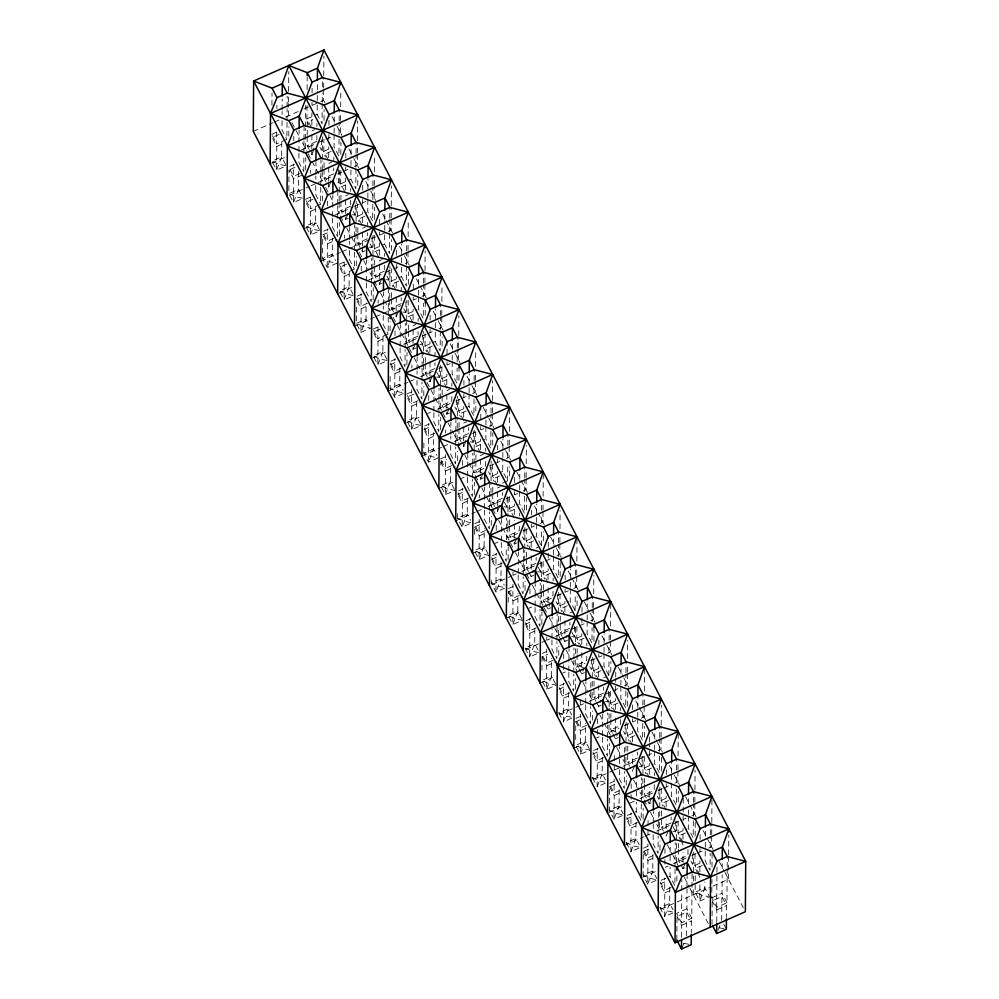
<?xml version="1.0" encoding="UTF-8"?>
<svg xmlns="http://www.w3.org/2000/svg" width="999" height="999" viewBox="0 0 999 999"><rect width="100%" height="100%" fill="white"/><g stroke="black" fill="none" stroke-linecap="round" stroke-linejoin="round"><path stroke-width="0.75" stroke-dasharray="5 3.75" d="M271.94 105.132L272.028 92.807M279.058 134.44L272.128 137.5L276.785 146.441L276.611 170.105L286.301 165.822L279.133 164.385L271.965 161.164L281.656 156.88L281.78 139.136M287.025 122.39L286.9 139.336L276.661 143.856L276.748 129.995M276.898 108.429L276.923 105.345M282.055 120.642L281.98 129.882L286.9 139.336M282.093 114.473L282.118 111.389M282.13 109.853L282.205 99.063M287.025 120.854L287.113 108.529M287.125 106.98L287.2 96.204M288.449 115.847L288.536 103.634M288.536 102.11L288.611 92.944M288.611 91.421L288.761 71.578M288.823 136.051L288.886 126.811M293.656 178.896L293.481 202.56L303.172 198.277L296.004 196.84L288.836 193.619L288.998 169.955L293.656 178.896L303.346 174.625M299.925 173.489L293.531 176.311L293.619 163.986M293.768 140.884L293.806 136.264M298.651 171.591L298.526 189.335L293.481 202.56L288.836 193.619L298.526 189.335L302.51 197.003M298.926 153.097L298.851 162.338L303.072 170.442M298.926 151.548L298.988 143.844M299.001 142.308L299.076 129.982M303.771 171.791L303.883 154.845M303.896 153.309L303.983 140.984M303.996 139.435L304.083 127.11M305.319 148.302L305.369 140.672M305.382 139.136L305.457 128.459M305.469 126.935L305.619 105.569M305.682 170.042L305.769 157.717M311.114 126.985L306.905 118.881L307.005 105.007M307.105 89.61L307.192 77.285M307.192 136.763L307.13 145.629L309.116 149.463M307.205 135.277L307.292 121.978L312.824 119.53M312.787 199.35L305.869 202.41L310.527 211.351L310.352 235.015L320.042 230.732L312.874 229.295L305.706 226.074L315.397 221.79L315.522 204.046M320.754 187.3L320.642 204.246L310.402 208.766L310.489 194.905M310.639 173.339L310.664 170.255M311.838 125.25L311.925 112.924M311.975 105.22L312 102.148M312.063 92.895L312.1 88.274M311.813 150.137L311.775 154.57L314.548 153.359M311.813 148.664L311.925 133.878M315.796 185.552L315.721 194.793L320.642 204.246M315.834 179.383L315.859 176.311M315.871 174.763L315.946 162.437M316.833 139.872L316.858 135.439M316.92 126.561L316.945 123.614M322.202 103.784L322.065 123.814L317.145 114.348L317.232 102.023M317.245 100.487L317.307 91.246M317.32 89.71L317.37 82.005M320.766 185.764L320.854 173.439M320.866 171.903L320.954 159.578M321.541 139.947L321.466 150.3L319.48 146.466M322.215 102.235L322.277 92.994M322.315 86.838L322.39 77.597M322.252 171.591L322.19 180.757L319.38 175.349M322.265 170.067L322.327 160.914M322.34 159.39L322.49 136.488M322.565 200.961L322.627 191.721M322.714 239.298L322.577 258.529L327.222 267.47L336.913 263.187L329.745 261.75L322.577 258.529L332.267 254.245L332.38 237.987M325.012 103.022L323.614 100.312L323.688 89.635M323.688 88.099L323.763 77.422M323.776 75.899L323.913 56.056M327.984 159.44L323.776 151.336L323.863 139.011M323.988 120.517L324.063 109.74M324.063 169.218L324.001 178.084L325.986 181.918M324.076 167.732L324.113 161.826M333.666 238.399L327.272 241.234L327.347 228.908M327.51 205.794L327.547 201.174M323.401 236.151L327.385 243.818L327.222 267.47L332.267 254.245L335.589 260.639M328.708 157.705L328.783 146.928M328.833 139.223L328.871 134.603M328.933 125.362L328.996 116.109M328.683 182.592L328.646 187.038L331.418 185.814M328.683 181.119L328.796 166.333M332.667 218.007L332.592 227.248L336.813 235.352M332.667 216.471L332.729 208.766M332.742 207.218L332.817 194.892M333.703 170.854L333.728 167.894M333.778 160.502L333.803 157.542M334.103 134.49L334.016 146.803L338.936 156.269L339.073 136.239M334.116 132.942L334.178 123.701M334.19 122.165L334.24 114.46M337.512 236.701L337.625 219.755M337.637 218.219L337.724 205.894M337.737 204.358L337.824 192.033M338.436 169.443L338.336 182.755L336.351 178.921M339.086 134.703L339.173 122.377M339.185 120.829L339.26 110.052M339.136 202.522L339.061 213.212L336.251 207.804M339.148 200.999L339.36 170.479M339.423 234.952L339.51 222.64M340.484 132.767L340.559 122.09M340.559 120.554L340.622 112.924M340.659 106.831L340.771 91.558M344.855 191.895L340.647 183.791L340.746 169.93M340.846 154.52L340.934 142.195M340.934 201.673L340.871 210.539L342.195 213.099M340.946 200.187L340.984 194.281M354.495 252.21L354.383 269.156L344.143 273.689L344.23 259.815M344.38 238.249L344.405 235.165M346.528 264.273L339.61 267.32L344.255 276.273L344.093 299.925L353.783 295.654L346.616 294.205L339.448 290.984L349.138 286.701L349.263 268.956M345.579 190.16L345.666 177.834M345.716 170.142L345.741 167.058M345.804 157.817L345.841 153.197M348.289 218.269L345.517 219.493L345.554 215.047M345.554 213.574L345.666 198.789M349.525 250.462L349.463 259.703L354.383 269.156M349.575 244.293L349.6 241.221M349.613 239.673L349.687 227.347M350.574 204.783L350.599 200.349M350.661 191.483L350.686 188.524M355.944 168.694L355.806 188.724L350.886 179.271L350.974 166.945M350.986 165.397L351.049 156.156M351.061 154.62L351.111 146.915M354.508 250.674L354.595 238.349M354.608 236.813L354.695 224.488M352.335 214.635L355.207 215.21L355.282 204.857M355.956 167.158L356.044 154.833M356.056 153.284L356.131 142.507M356.019 233.454L355.931 245.667L351.71 237.55M356.019 231.93L356.081 222.777M356.094 221.241L356.231 201.411M356.306 265.871L356.368 256.631M356.431 307.168L356.318 323.439L360.964 332.38L370.654 328.109L363.486 326.661L356.318 323.439L366.009 319.156L366.121 302.897M357.43 154.545L357.355 165.222L351.723 167.707M357.43 153.022L357.505 142.333M357.517 140.809L357.654 120.966M361.725 224.35L357.517 216.246L357.605 203.921M357.729 185.439L357.804 174.65M357.804 234.128L357.742 242.994L362.387 251.948L365.159 250.724M357.804 232.655L357.854 226.736M367.407 303.309L361.014 306.144L361.089 293.818M361.251 270.704L361.288 266.084M357.142 301.061L361.126 308.728L360.964 332.38L366.009 319.156L369.33 325.549M362.45 222.615L362.525 211.838M362.575 204.133L362.612 199.513M362.674 190.272L362.737 181.031M362.425 247.515L362.387 251.948L364.398 247.365M362.425 246.029L362.537 231.244M366.396 282.917L366.333 292.158L371.253 301.611L371.366 284.665M366.408 281.381L366.471 273.676M366.471 272.128L366.558 259.815M367.445 235.764L367.47 232.804M367.52 225.412L367.545 222.452M367.844 199.4L367.757 211.726L372.677 221.179L372.814 201.149M367.857 197.852L367.982 179.37M371.378 283.129L371.466 270.804M371.478 269.268L371.553 258.479M369.205 247.09L372.078 247.665L372.165 235.839M372.827 199.613L372.914 187.288M372.927 185.739L373.002 174.962M372.852 270.492L372.802 278.122L369.28 271.366M372.864 268.968L372.952 256.755M372.952 255.232L373.102 235.389M373.164 299.875L373.251 287.55M374.225 197.677L374.288 187M374.3 185.477L374.363 177.847M374.4 171.741L374.513 156.481M378.596 256.805L374.388 248.701L374.488 234.84M374.588 219.43L374.675 207.105M374.675 266.583L374.613 275.462L375.936 278.009M374.675 265.11L374.725 259.191M388.236 317.133L388.124 334.078L377.872 338.599L377.972 324.737M378.122 303.159L378.146 300.087M380.269 329.183L373.351 332.242L377.997 341.183L377.834 364.835L387.525 360.564L380.344 359.116L373.189 355.894L382.879 351.611L383.004 333.866M382.03 283.179L379.258 284.403L379.283 279.97M379.295 278.484L379.42 260.739L382.192 259.515M379.32 255.07L379.408 242.757M379.458 235.052L379.483 231.968M379.533 224.263L379.583 218.107M383.266 315.372L383.204 324.613L388.124 334.078M383.316 309.215L383.341 306.131M383.341 304.595L383.429 292.27M384.315 269.693L384.34 265.259M384.403 256.393L384.428 253.434M389.685 233.604L389.548 253.634L384.627 244.181L384.715 231.855M384.727 230.307L384.79 221.066M384.802 219.53L384.852 211.825M388.249 315.584L388.336 303.259M388.349 301.723L388.436 289.398M386.076 279.545L388.948 280.12L389.023 269.767M389.697 232.068L389.785 219.743M389.785 218.207L389.872 207.417M389.747 299.9L389.672 310.577L385.452 302.46M389.747 298.364L389.822 287.687M389.835 286.164L389.972 266.321M390.047 330.781L390.109 321.541M391.158 219.455L391.084 230.132L388.274 231.381M391.171 217.932L391.246 207.243M391.258 205.719L391.396 185.876M390.134 376.523L390.06 388.349L394.705 397.302L404.395 393.019L397.215 391.571L390.06 388.349L399.75 384.078L399.862 367.807M395.467 289.26L391.258 281.156L391.346 268.831M391.471 250.349L391.546 239.56M391.546 299.038L391.483 307.917L393.469 311.75M391.546 297.565L391.596 291.646M390.884 365.971L394.867 373.638L394.705 397.302L399.75 384.078L403.072 390.459M401.148 368.219L394.742 371.054L394.83 358.728M394.992 335.614L395.03 330.994M396.153 312.425L396.128 316.858L398.901 315.634M396.166 310.939L396.278 296.154M396.191 287.537L396.266 276.748M396.316 269.043L396.353 264.423M396.416 255.182L396.478 245.941M400.137 347.827L400.075 357.068L404.995 366.533L405.107 349.588M400.149 346.291L400.212 338.586M400.212 337.05L400.299 324.725M401.186 300.674L401.211 297.714M401.261 290.322L401.286 287.362M406.556 266.059L406.418 286.089L401.498 276.636L401.586 264.31M401.598 262.774L401.723 244.28M405.119 348.039L405.207 335.714M405.219 334.178L405.294 323.389M402.947 312L405.819 312.575L405.906 300.749M406.568 264.523L406.655 252.198M406.655 250.662L406.73 239.872M406.543 343.032L406.593 335.402M406.605 333.878L406.693 321.666M406.693 320.142L406.83 300.299M406.905 364.785L406.993 352.46M408.029 251.91L407.954 262.6L405.144 263.836M408.042 250.387L408.104 242.757M408.141 236.651L408.254 219.867M412.337 321.715L408.129 313.611L408.216 299.75M408.329 284.34L408.416 272.015M408.416 331.493L408.354 340.372L409.677 342.919M408.416 330.02L408.466 324.101M414.011 394.093L407.093 397.152L411.738 406.094L411.576 429.757L421.266 425.474L414.086 424.026L406.93 420.804L416.62 416.533L416.745 398.788M418.019 400.686L411.613 403.509L411.713 389.647M411.863 368.082L411.888 364.997M415.771 348.089L412.999 349.313L413.024 344.88M413.037 343.394L413.161 325.649L415.934 324.425M413.062 319.992L413.136 309.203M413.199 299.962L413.224 296.878M413.274 289.173L413.324 283.017M417.008 380.282L416.945 389.535L421.865 398.988L421.978 382.043M417.058 374.126L417.082 371.041M417.082 369.505L417.17 357.18M418.044 334.615L418.069 331.656M418.144 321.303L418.169 318.344M418.456 296.765L418.369 309.091L423.289 318.544L423.389 303.134M418.469 295.229L418.531 285.976M418.544 284.44L418.593 276.735M421.99 380.494L422.077 368.169M422.09 366.633L422.177 354.308M419.817 344.455L422.689 345.03L422.764 334.677M423.439 296.978L423.526 284.653M423.526 283.117L423.601 272.327M423.489 364.81L423.414 375.487L420.591 370.08M423.489 363.286L423.564 352.597M423.576 351.074L423.713 331.231M423.788 395.704L423.851 386.451M423.876 442.907L423.801 453.259L428.446 462.212L438.136 457.929L430.956 456.481L423.801 453.259L433.491 448.988L433.603 432.717M424.9 284.365L424.825 295.055L422.015 296.291M424.912 282.842L424.987 272.153M425 270.629L425.137 250.786M429.208 354.17L425 346.066L425.087 333.741M425.212 315.259L425.299 302.934M425.287 363.948L425.224 372.827L427.21 376.66M425.287 362.475L425.337 356.556M424.625 430.881L428.608 438.549L428.446 462.212L433.491 448.988L436.813 455.369M434.89 433.141L428.484 435.964L428.571 423.638M428.733 400.537L428.783 394.368M429.932 352.447L430.007 341.658M430.07 332.417L430.094 329.333M430.157 320.092L430.219 310.851M429.895 377.335L429.87 381.768L432.642 380.544M429.907 375.849L430.007 361.064M433.878 412.737L433.816 421.99L438.736 431.443L438.848 414.498M433.891 411.201L433.941 403.496M433.953 401.96L434.041 389.635M434.927 365.584L434.952 362.625M435.002 355.232L435.027 352.285M440.297 330.969L440.159 350.999L435.239 341.546L435.327 329.22M435.339 327.684L435.464 309.19M438.861 412.949L438.948 400.624M438.961 399.088L439.036 388.311M436.688 376.91L439.56 377.485L439.647 365.659M440.309 329.433L440.397 317.108M440.397 315.572L440.472 304.782M440.284 407.942L440.334 400.312M440.347 398.788L440.422 386.576M440.434 385.052L440.571 365.209M440.646 429.695L440.734 417.37M440.809 465.022L440.834 462.062L446.366 459.615M441.77 316.82L441.695 327.51L438.886 328.746M441.783 315.297L441.833 307.667M441.883 301.561L441.995 284.777M446.778 387.987L441.87 378.521L441.958 364.66M442.095 346.178L442.157 336.925M442.157 396.403L442.095 405.282L443.419 407.842M442.157 394.93L442.207 389.011M451.76 465.596L445.354 468.419L445.454 454.557M445.604 432.992L445.629 429.907M440.834 462.062L445.479 471.004L445.317 494.667L455.007 490.384L447.827 488.936L440.671 485.714L450.362 481.443L450.487 463.698M446.803 384.902L446.878 374.113M446.94 364.872L446.965 361.788M447.015 354.096L447.09 343.306M449.513 412.999L446.74 414.223L446.765 409.79M446.778 408.316L446.903 390.572L449.675 389.348M450.749 445.192L450.686 454.445L455.606 463.898L455.719 446.953M450.799 439.036L450.811 435.951M450.824 434.415L450.911 422.09M451.81 396.566L451.785 400.999L442.095 405.282L449.25 408.504M451.885 386.213L451.898 383.254M452.197 361.675L452.11 374.001L457.03 383.454L457.13 368.057M452.21 360.139L452.272 350.899M452.285 349.35L452.335 341.646M455.731 445.417L455.819 433.091M455.831 431.543L455.919 419.218M456.506 399.6L456.431 409.952L454.433 406.118M457.18 361.888L457.267 349.563M457.267 348.027L457.342 337.237M457.155 440.397L457.217 429.72M457.23 428.196L457.305 417.507M457.317 415.984L457.455 396.141M457.53 460.614L457.592 451.361M457.567 513.736L457.542 518.181L462.187 527.122L471.878 522.839L464.697 521.403L457.542 518.181L467.232 513.898L467.345 497.627M458.566 359.965L458.641 349.275M458.653 347.752L458.728 337.075M458.741 335.539L458.878 315.709M463.648 420.442L458.741 410.976L458.816 398.663M458.953 380.169L459.041 367.844M459.016 428.871L458.966 437.737L460.951 441.57M459.028 427.385L459.078 421.466M468.631 498.051L462.225 500.874L462.312 488.548M462.475 465.447L462.525 459.278M458.366 495.791L462.35 503.459L462.187 527.122L467.232 513.898L470.554 520.292M463.673 417.357L463.748 406.568M463.811 397.327L463.836 394.243M463.898 385.002L463.936 380.382M463.636 442.245L463.611 446.678L466.383 445.454M463.648 440.771L463.748 425.974M467.619 477.659L467.557 486.9L472.477 496.353L472.589 479.408M467.632 476.111L467.682 468.406M467.694 466.87L467.782 454.545M468.668 430.494L468.693 427.547M474.013 398.963L473.901 415.909L468.981 406.456L469.068 394.13M469.08 392.595L469.205 374.113M472.602 477.872L472.689 465.546M472.702 463.998L472.777 453.221M470.429 441.82L473.301 442.407L473.376 430.569M474.05 392.807L474.125 382.018M474.138 380.482L474.213 369.692M483.866 468.506L474.013 472.864L474.075 465.222M474.088 463.698L474.163 451.486M474.175 449.962L474.313 430.119M474.388 494.605L474.475 482.28M474.525 534.365L474.575 526.972L480.107 524.525M475.512 381.73L475.437 392.42L472.627 393.656M475.524 380.207L475.574 372.577M475.624 366.471L475.736 349.687M480.519 452.897L475.611 443.444L475.699 429.57M475.836 411.089L475.899 401.848M475.886 461.326L475.824 470.192L477.16 472.752M475.899 459.84L475.949 453.933M485.502 530.506L479.095 533.329L479.195 519.468M479.345 497.902L479.37 494.817M474.575 526.972L479.22 535.914L479.058 559.577L488.748 555.294L481.568 553.858L474.413 550.636L484.103 546.353L484.228 528.608M480.544 449.812L480.619 439.023M480.681 429.782L480.706 426.71M480.756 419.006L480.831 408.216M483.254 477.909L480.482 479.133L480.507 474.7M480.519 473.226L480.644 455.482L483.416 454.258M484.49 510.114L484.428 519.355L489.348 528.808L489.46 511.863M484.503 508.566L484.552 500.861M484.565 499.325L484.652 487M485.551 461.476L485.514 465.909L475.824 470.192L482.992 473.414M485.626 451.123L485.639 448.164M485.939 426.585L485.851 438.911L490.759 448.376L490.909 428.346M485.951 425.05L486.014 415.809M486.026 414.26L486.076 406.568M489.473 510.327L489.56 498.002M489.572 496.453L489.66 484.128M490.247 464.51L490.172 474.862L488.174 471.029M490.921 426.798L490.996 414.473M491.008 412.937L491.083 402.16M490.884 505.319L490.959 494.63M490.971 493.106L491.046 482.417M491.058 480.894L491.196 461.051M491.271 525.524L491.333 516.283M491.296 580.132L491.283 583.091L495.929 592.032L505.619 587.749L498.439 586.313L491.283 583.091L500.974 578.808L501.086 562.549M492.382 414.198L492.307 424.875L489.498 426.111M492.395 412.662L492.47 401.985M492.482 400.462L492.619 380.619M497.39 485.352L492.482 475.899L492.557 463.573M492.694 445.079L492.782 432.754M492.757 493.781L492.694 502.647L494.692 506.481M492.769 492.295L492.819 486.388M502.372 562.961L495.966 565.784L496.053 553.458M496.216 530.357L496.266 524.2M492.107 560.701L496.091 568.369L495.929 592.032L500.974 578.808L504.295 585.202M497.377 507.155L497.352 511.588L500.112 510.377M497.39 505.681L497.49 490.896M497.415 482.267L497.49 471.491M497.552 462.237L497.577 459.165M497.639 449.912L497.677 445.292M501.361 542.569L501.298 551.81L506.218 561.263L506.306 547.402M501.373 541.021L501.423 533.329M501.436 531.78L501.523 519.455M502.41 495.417L502.435 492.457M502.509 483.091L507.629 480.831L502.722 471.366L502.809 459.041M502.822 457.505L502.947 439.023M506.368 539.697L506.431 530.457M506.443 528.908L506.518 518.131M504.17 506.743L507.042 507.317L507.117 495.479M507.629 480.831L507.754 463.886M507.792 457.717L507.842 451.56M507.879 445.392L507.954 434.615M507.829 527.085L507.754 537.774L517.607 533.429M507.842 525.561L507.929 513.349M507.942 511.825L508.054 495.042M508.129 559.515L508.216 547.19M509.253 446.653L509.178 457.33L506.368 458.578M509.265 445.117L509.315 437.487M509.365 431.381L509.527 408.491M508.241 602.235L508.316 591.883L513.848 589.435M514.26 517.807L509.353 508.354L509.44 494.48M509.577 475.999L509.64 466.758M509.627 526.236L509.565 535.102L510.901 537.662M509.64 524.75L509.69 518.843M508.316 591.883L512.962 600.824L512.799 624.487L522.489 620.204L515.309 618.768L508.154 615.546L517.844 611.263L517.969 593.518M519.243 595.416L512.837 598.251L512.937 584.378M512.999 575.137L513.024 572.052M516.982 542.832L514.223 544.055L514.248 539.61M514.26 538.136L514.385 520.392M514.285 514.722L514.36 503.946M514.423 494.692L514.448 491.62M514.51 482.367L514.572 473.126M518.231 575.024L518.169 584.265L523.089 593.718L523.201 576.773M518.244 573.476L518.294 565.784M518.306 564.235L518.394 551.91M519.293 526.386L519.255 530.831L509.565 535.102L516.733 538.324M519.368 516.033L519.38 513.086M519.68 491.508L519.592 503.821L524.5 513.286L524.65 493.256M519.692 489.96L519.755 480.719M519.767 479.183L519.817 471.478M523.214 575.237L523.301 562.912M523.314 561.376L523.401 549.05M523.988 529.42L523.913 539.772L521.915 535.939M524.65 491.72L524.737 479.395M524.75 477.847L524.825 467.07M524.625 570.229L524.687 562.599M524.687 561.063L524.762 550.387M524.775 548.863L524.925 527.497M525.012 590.434L525.074 581.193M526.123 479.108L526.048 489.785L523.239 491.033M526.136 477.572L526.186 469.942M526.236 463.848L526.361 445.529M531.131 550.262L526.211 540.809L526.298 528.483M526.436 509.989L526.523 497.677M526.498 558.691L526.436 567.557L528.434 571.391M526.51 557.205L526.548 551.298M525.849 625.624L529.832 633.291L529.67 656.942L539.36 652.672L532.18 651.223L525.024 648.001L534.715 643.718L534.827 627.459M536.113 627.872L529.707 630.706L529.795 618.381M529.97 593.731L529.994 589.11M531.143 569.118L531.231 555.806M531.156 547.177L531.231 536.401M531.293 527.16L531.318 524.075M531.381 514.835L531.406 510.202M535.102 607.479L535.039 616.72L539.959 626.173L540.072 609.228M535.114 605.943L535.177 596.69M535.189 595.154L535.264 584.365M536.151 560.327L536.176 557.367M536.55 523.963L536.463 536.288L541.371 545.741L536.251 548.001M536.563 522.415L536.688 503.933M540.084 607.692L540.172 595.367M540.184 593.831L540.259 583.041M537.912 571.653L540.784 572.227L540.859 560.402M541.371 545.741L541.495 528.796M541.533 522.627L541.583 516.471M541.62 510.302L541.695 499.525M541.57 591.995L541.495 602.684L551.348 598.339M541.583 590.471L541.67 578.259M541.683 576.735L541.795 559.952M541.87 624.437L541.957 612.112M541.957 670.104L542.057 656.793L547.589 654.357M542.994 511.563L542.919 522.24L540.109 523.488M543.006 510.039L543.056 502.397M543.106 496.303L543.256 473.401M548.001 582.717L543.081 573.264L543.181 559.403M543.319 540.909L543.381 531.668M543.369 591.146L543.306 600.012L544.642 602.572M543.381 589.672L543.419 583.753M552.984 660.327L546.578 663.161L546.678 649.288M546.74 640.047L546.765 636.962M542.057 656.793L546.703 665.746L546.54 689.397L556.231 685.127L549.05 683.678L541.895 680.456L551.585 676.173L551.698 658.428M548.026 579.632L548.101 568.856M548.176 558.066L548.239 548.826M548.251 547.29L548.314 538.036M548.014 601.573L548.126 585.302M551.972 639.934L551.91 649.175L556.83 658.628L556.942 641.683M551.985 638.398L552.047 629.145M552.06 627.609L552.135 616.833M553.034 591.308L552.996 595.741L543.306 600.012L550.474 603.234M553.109 580.956L553.121 577.996M553.421 556.418L553.334 568.743L558.241 578.196L558.391 558.166M553.434 554.87L553.496 545.629M553.508 544.093L553.558 536.388M556.955 640.147L557.055 626.286M557.055 624.737L557.142 613.96M557.717 594.33L557.654 604.682L555.656 600.849M558.391 556.63L558.478 544.305M558.491 542.757L558.566 531.98M558.366 635.139L558.429 627.509M558.466 621.403L558.666 592.407M558.753 655.344L558.816 646.103M559.865 544.018L559.79 554.695L556.98 555.943M559.877 542.494L559.927 534.865M559.977 528.758L560.102 510.439M564.872 615.172L559.952 605.719L560.039 593.394M560.164 576.448L560.264 562.587M560.289 616.208L560.177 632.479L562.175 636.313M569.855 692.782L563.448 695.616L563.536 683.291M563.636 669.43L563.661 664.797M563.711 658.641L563.736 654.02M568.568 692.369L568.443 708.628L558.753 712.911L565.921 716.133L573.101 717.582L563.411 721.852L563.573 698.201L559.59 690.534M564.897 612.087L564.972 601.311M565.034 592.07L565.059 588.985M565.122 579.745L565.147 575.124M564.885 634.028L564.972 620.716M568.843 672.389L568.781 681.63L573.688 691.096L573.813 674.138M568.856 670.853L568.918 661.613M568.931 660.064L569.005 649.288M569.892 625.237L569.917 622.277M570.292 588.873L570.204 601.198L575.112 610.651L569.992 612.911M570.304 587.325L570.429 568.843M573.826 672.602L573.913 660.277M573.926 658.741L574 647.951M571.653 636.563L574.525 637.137L574.6 625.312M575.112 610.651L575.237 593.706M575.274 587.537L575.324 581.381M575.362 575.224L575.436 564.435M575.299 659.964L575.237 667.594L585.089 663.249M575.337 653.858L575.412 643.181M575.424 641.645L575.536 624.862M575.611 689.347L575.686 678.558M575.674 739.46L575.799 721.715L581.331 719.268M576.735 576.473L576.66 587.15L573.851 588.399M576.748 574.949L576.798 567.32M576.848 561.213L576.997 538.324M581.743 647.627L576.823 638.174L576.923 624.313M577.047 605.819L577.122 596.578M577.122 654.582L577.047 664.934L578.384 667.482M577.135 653.096L577.16 648.663M586.725 725.237L580.319 728.071L580.419 714.21M580.481 704.957L580.531 697.265M575.799 721.715L580.444 730.656L580.282 754.307L589.972 750.037L582.792 748.588L575.624 745.366L585.314 741.096L585.439 723.351M581.768 644.555L581.843 633.766M581.918 622.976L581.98 613.736M581.992 612.2L582.055 602.959M581.755 666.483L581.868 650.212M585.714 704.844L585.651 714.085L590.559 723.551L590.684 706.605M585.726 703.308L585.789 694.068M585.801 692.519L585.876 681.743M586.775 656.218L586.738 660.651L577.047 664.934L584.215 668.156M586.85 645.866L586.863 642.906M587.162 621.328L587.075 633.653L591.982 643.106L592.095 627.697M587.162 619.792L587.237 610.539M587.25 609.003L587.3 601.298M590.696 705.057L590.871 678.87M591.458 659.24L591.396 669.592L589.398 665.759M592.132 621.54L592.22 609.215M592.232 607.679L592.307 596.89M592.17 692.419L592.107 700.049L588.598 693.294M592.207 686.313L592.407 657.317M592.494 720.254L592.557 711.013M593.606 608.928L593.531 619.617L590.721 620.854M593.618 607.404L593.668 599.775M593.718 593.668L593.843 575.349M598.613 680.082L593.693 670.629L593.781 658.304M593.906 641.358L593.993 627.497M594.03 681.118L593.918 697.389L595.916 701.223M603.596 757.704L597.19 760.526L597.277 748.201M597.377 734.34L597.402 729.72M597.452 723.551L597.477 718.93M602.31 757.279L602.185 773.551L592.494 777.821L599.662 781.043L606.843 782.492L597.152 786.775L597.315 763.111L593.331 755.444M598.638 677.01L598.713 666.221M598.776 656.98L598.801 653.895M598.863 644.655L598.888 640.034M598.626 698.938L598.713 685.626M602.584 737.299L602.522 746.54L607.429 756.006L607.554 739.06M602.597 735.764L602.747 714.198M603.633 690.147L603.658 687.187M604.033 653.783L603.945 666.108L608.853 675.561L603.733 677.821M604.033 652.247L604.095 644.542M604.108 642.994L604.17 633.753M607.567 737.512L607.654 725.187M607.667 723.651L607.742 712.861M605.394 701.473L608.266 702.047L608.341 690.222M608.853 675.561L608.978 658.616M609.015 652.459L609.065 646.291M609.103 640.134L609.178 629.345M609.028 724.874L608.978 732.504L618.831 728.159M609.078 718.768L609.153 708.091M609.165 706.568L609.265 691.296M609.353 754.257L609.427 743.468M615.072 784.178L609.54 786.625L609.365 810.276L614.023 819.23L623.713 814.947L616.533 813.498L609.365 810.276L619.055 806.006L619.18 788.261M610.476 641.383L610.401 652.072L607.592 653.309M610.489 639.86L610.539 632.23M610.589 626.123L610.739 603.234M615.484 712.537L610.564 703.084L610.651 690.759M610.789 672.277L610.864 661.488M610.864 719.492L610.789 729.844L612.125 732.392M610.876 718.006L610.901 713.573M619.18 790.721L614.06 792.981L614.16 779.12M614.223 769.879L614.273 762.175M614.285 760.626L614.335 754.47M609.54 786.625L614.185 795.566L614.023 819.23L619.055 806.006L623.051 813.673M615.496 731.393L615.584 718.081M615.509 709.465L615.584 698.676M615.634 690.971L615.721 678.646M615.734 677.11L615.796 667.869M619.455 769.754L619.392 779.008L624.3 788.461L624.425 771.515M619.492 763.598L619.53 758.978M619.542 757.429L619.617 746.653M620.529 719.642L620.479 725.561L610.789 729.844L617.956 733.066M620.591 710.776L620.604 707.816M620.903 686.238L620.816 698.563L625.724 708.016L625.861 687.986M620.903 684.702L620.941 680.082M620.978 673.913L621.041 666.208M624.437 769.967L624.612 743.78M625.199 724.163L625.137 734.502L623.139 730.669M625.874 686.45L625.961 674.125M625.973 672.589L626.048 661.8M625.898 757.329L625.849 764.959L622.34 758.204M625.948 751.223L626.148 722.227M626.236 785.177L626.298 775.923M627.347 673.838L627.272 684.527L624.462 685.764M627.36 672.315L627.409 664.685M627.459 658.578L627.584 640.259M632.355 745.004L627.434 735.539L627.522 723.214M627.647 706.268L627.734 692.407M627.772 746.028L627.659 762.299L629.657 766.133M636.038 822.189L635.926 838.461L626.236 842.731L633.403 845.953L640.584 847.402L630.893 851.685L631.056 828.021L627.072 820.354M637.337 822.614L630.931 825.436L631.018 813.111M631.118 799.25L631.143 794.63M631.193 788.461L631.218 783.84M632.367 763.848L632.429 754.982M632.379 741.92L632.454 731.131M632.517 721.89L632.542 718.805M632.604 709.565L632.629 704.944M641.296 803.97L641.171 820.916L636.263 811.463L636.326 802.209M636.363 796.053L636.488 779.108M637.374 755.057L637.399 752.11M637.774 718.693L637.687 731.018L642.594 740.471L642.719 723.526M637.774 717.157L637.837 709.452M637.849 707.916L637.911 698.663M641.308 802.422L641.395 790.109M641.395 788.561L641.47 777.784M639.135 766.383L642.007 766.957L642.082 755.132M642.757 717.369L642.807 711.201M642.844 705.044L642.919 694.255M642.769 789.784L642.719 797.414L639.21 790.659M642.819 783.678L642.869 776.048M642.881 774.525L643.006 756.218M643.094 819.168L643.169 808.378M644.218 706.293L644.143 716.982L641.333 718.219M644.23 704.77L644.28 697.14M644.33 691.033L644.48 668.144M648.813 849.088L643.281 851.535L643.106 875.199L647.764 884.14L657.454 879.857L650.274 878.421L643.106 875.199L652.797 870.916L652.921 853.171M649.225 777.459L644.305 767.994L644.392 755.669M644.517 737.187L644.605 726.41M644.605 784.402L644.53 794.754L649.175 803.696L651.947 802.472M644.617 782.929L644.642 778.483M643.281 851.535L647.926 860.476L647.764 884.14L652.797 870.916L656.78 878.583M652.921 855.631L647.802 857.891L647.901 844.03M647.964 834.789L648.014 827.085M648.026 825.549L648.076 819.38M649.25 774.375L649.325 763.586M649.375 755.881L649.462 743.568M649.475 742.02L649.537 732.779M649.238 796.303L649.3 787.437M653.196 834.677L653.134 843.918L658.041 853.371L658.166 836.425M653.234 828.508L653.271 823.888M653.284 822.352L653.358 811.563M654.258 784.565L654.22 790.471L644.53 794.754L651.698 797.976M654.32 775.686L654.345 772.726M654.632 751.148L654.557 763.473L659.465 772.926L659.602 752.909M654.645 749.612L654.682 744.992M654.72 738.823L654.782 731.118M658.179 834.889L658.353 808.691M658.94 789.073L658.865 799.425L656.88 795.591M659.615 751.36L659.702 739.035M659.715 737.499L659.79 726.71M659.64 822.239L659.59 829.869L654.67 820.404M659.69 816.146L659.889 787.137M659.977 850.087L660.039 840.846M661.088 738.748L661.013 749.437L658.204 750.674M661.101 737.225L661.176 726.548M661.188 725.012L661.326 705.182M666.096 809.914L661.176 800.461L661.276 786.588M661.388 771.191L661.475 757.317M661.513 810.938L661.4 827.209L663.398 831.043M671.078 887.524L664.672 890.346L664.76 878.021M664.859 864.16L664.884 859.54M664.934 853.371L664.959 848.75M669.78 887.1L669.667 903.371L659.977 907.654L667.145 910.876L674.325 912.312L664.635 916.595L664.797 892.931L660.814 885.264M666.121 806.83L666.196 796.041M666.258 786.8L666.271 783.716M666.345 774.475L666.37 769.854M666.108 828.758L666.171 819.892M675.037 868.88L674.912 885.826L670.004 876.373L670.067 867.132M670.104 860.963L670.229 844.018M671.116 819.979L671.128 817.02M671.578 774.362L671.428 795.928L676.335 805.381L676.46 788.436M671.578 772.826L671.653 763.586M675.049 867.344L675.137 855.019M675.137 853.471L675.212 842.694M672.876 831.293L675.736 831.88L675.824 820.042M676.498 782.279L676.548 776.123M676.585 769.954L676.66 759.165M676.46 862.337L676.51 854.694M676.56 848.601L676.61 840.971M676.623 839.435L676.748 821.128M676.847 880.993L676.91 873.301M676.847 940.109L677.01 916.445L686.7 912.162L691.358 921.115L691.271 932.941M677.959 771.203L677.884 781.892L675.074 783.129M677.971 769.68L678.021 762.05M678.059 755.943L678.221 733.054M682.966 842.369L678.046 832.916L678.134 820.591M678.259 802.097L678.333 791.32M678.346 849.312L678.271 859.664L682.916 868.606L685.689 867.394M678.358 847.839L678.383 843.406M692.095 873.613L691.783 918.281L681.543 922.801L681.755 891.995M681.768 890.459L681.842 879.669M681.58 937.224L681.668 925.386L677.01 916.445M682.979 839.285L683.066 828.508M683.116 820.803L683.279 797.689M682.979 861.213L683.041 852.347M686.538 935.826L686.7 912.162M691.783 918.281L686.875 908.828L687.012 888.798M687.025 887.262L687.1 876.473M687.999 849.475L687.961 855.381L678.271 859.664L685.439 862.886M688.373 816.058L688.299 828.383L693.206 837.849L693.343 817.819M688.386 814.522L688.423 809.902M688.461 803.733L688.523 796.041M692.682 853.983L692.607 864.335L690.621 860.501M693.356 816.27L693.443 803.945M693.456 802.409L693.531 791.633M693.331 894.792L693.381 887.162M693.431 881.056L693.631 852.06M694.829 803.671L694.755 814.347L691.945 815.596M694.842 802.135L694.917 791.458M694.929 789.934L695.067 770.092M699.837 874.824L694.917 865.371L695.017 851.498M695.129 836.101L695.217 822.227M695.254 875.861L695.142 892.119L699.787 901.073L709.477 896.79L704.832 887.849L704.869 881.93M699.849 871.74L699.924 860.963M699.999 851.71L700.012 848.638M700.087 839.385L700.112 834.764M699.899 884.802L699.787 901.073L704.832 887.849L695.142 892.119L702.309 895.341L708.041 896.503M705.294 842.357L705.169 860.838L710.077 870.304L710.202 853.358M705.331 836.2L705.394 828.496M710.239 847.189L710.314 836.413M710.326 834.864L710.401 824.088M711.7 836.126L711.625 846.802L708.815 848.051M711.713 834.59L711.788 823.913M711.8 822.389L711.962 797.964M727.185 868.868L726.947 902.759L716.708 907.279L711.788 897.826L711.912 879.332M712 867.007L712.1 853.146M712.012 924.574L712.175 900.923L721.865 896.64L726.523 905.581L726.435 917.419M716.708 907.279L716.982 867.219M716.745 921.69L716.832 909.864L712.175 900.923M721.703 920.304L721.865 896.64M726.947 902.759L722.027 893.306L722.165 874.812M722.202 868.655L722.265 860.951M727.197 867.319L727.272 856.543M728.658 856.368L728.496 879.257L708.803 887.961M728.658 854.844L728.808 835.002M682.005 947.901L684.852 940.821M718.169 930.094L720.017 925.299M313.786 150L311.775 154.57L309.79 150.749M330.657 182.455L328.646 187.038L326.661 183.204M345.517 219.493L347.527 214.91M379.258 284.403L381.268 279.82M398.139 312.275L396.128 316.858L394.13 313.024M412.999 349.313L415.01 344.73M431.88 377.185L429.87 381.768L427.872 377.934M446.74 414.223L448.751 409.652M465.621 442.107L463.611 446.678L461.613 442.844M480.482 479.133L482.492 474.562M499.363 507.017L497.352 511.588L495.354 507.754M514.223 544.055L516.233 539.472M529.095 572.677L531.093 576.51L533.104 571.928M545.304 603.846L547.964 608.965L549.974 604.383M562.837 637.587L564.835 641.42L566.845 636.838M579.045 668.768L581.705 673.875L583.716 669.293M563.411 721.852L568.443 708.628L571.765 715.022M596.578 702.497L598.576 706.33L600.586 701.748M612.787 733.678L615.446 738.785L617.457 734.203M597.152 786.775L602.185 773.551L605.506 779.932M634.328 766.67L632.317 771.24L630.319 767.407M649.175 803.696L651.198 799.125M630.893 851.685L635.926 838.461L639.248 844.842M668.069 831.58L666.046 836.151L664.06 832.317M682.916 868.606L684.939 864.035M664.635 916.595L669.667 903.371L672.989 909.764M253.284 131.369L272.977 122.677M274.388 122.053L280.007 119.568M285.639 117.083L298.289 111.488M303.921 109.003L310.951 105.906M312.362 105.282L319.393 102.173M320.791 101.561L323.614 100.312M271.74 134.403L276.86 132.143M306.905 118.881L317.145 114.348M276.785 146.441L283.704 143.381M311.938 130.919L314.71 129.695M316.82 141.359L307.13 145.629L314.285 148.851M271.566 163.199L285.627 156.993M301.099 150.162L316.571 143.332M317.969 142.707L332.043 136.501M289.897 166.296L295.017 164.036M323.776 151.336L332.742 147.377M290.384 169.343L295.929 166.895M331.081 151.373L324.163 154.433L325.487 156.98M328.808 163.374L331.581 162.15M333.691 173.814L324.001 178.084L331.156 181.306M289.835 195.042L309.528 186.338M310.939 185.727L316.558 183.242M317.969 182.617L332.03 176.411M337.662 173.926L341.883 172.053M343.281 171.441L350.312 168.332M305.482 199.313L310.602 197.053M340.647 183.791L350.886 179.271M341.034 186.888L346.566 184.44M310.527 211.351L320.217 207.08M345.679 195.829L348.451 194.605M350.562 206.269L340.871 210.539L348.027 213.761M303.896 228.734L319.368 221.903M334.84 215.072L353.122 206.993M354.533 206.381L365.784 201.411M323.639 231.206L328.758 228.946M357.517 216.246L366.483 212.287M322.739 234.865L329.658 231.805M364.822 216.284L357.904 219.343L359.228 221.89M327.385 243.818L337.075 239.535M362.55 228.284L365.322 227.06M367.432 238.724L357.742 242.994L364.897 246.216M320.766 261.189L340.459 252.497M341.858 251.873L347.49 249.388M348.901 248.776L369.992 239.46M371.403 238.836L378.434 235.727M379.832 235.102L386.875 232.005M339.223 264.223L344.343 261.963M374.388 248.701L384.627 244.181M374.775 251.798L380.307 249.35M344.255 276.273L353.946 271.99M384.303 271.179L374.613 275.462L381.768 278.684M339.048 293.032L353.109 286.813M368.581 279.982L384.053 273.152M385.452 272.527L399.525 266.321M357.367 296.116L362.5 293.856M391.258 281.156L401.498 276.636M356.481 299.775L363.399 296.728M398.564 281.194L391.645 284.253L392.969 286.813M361.126 308.728L368.057 305.669M401.173 303.634L391.483 307.917L398.638 311.139M354.508 326.099L374.2 317.407M375.599 316.783L381.231 314.298M382.629 313.686L400.924 305.607M413.574 300.025L416.396 298.776M372.964 329.146L378.084 326.873M408.129 313.611L417.082 309.653M408.516 316.708L414.048 314.26M377.997 341.183L387.687 336.9M418.044 336.089L408.354 340.372L415.509 343.594M372.777 357.942L386.85 351.723M403.721 344.28L416.383 338.686M422.015 336.201L426.223 334.34M427.634 333.716L433.266 331.231M391.108 361.026L396.241 358.766M425 346.066L435.239 341.546M390.222 364.697L397.14 361.638M432.305 346.104L425.387 349.163L426.71 351.723M394.867 373.638L401.798 370.579M434.915 368.544L425.224 372.827L432.38 376.049M388.249 391.021L407.942 382.317M409.34 381.705L414.972 379.22M420.591 376.735L437.475 369.28M438.886 368.656L441.695 367.42M447.315 364.935L450.137 363.686M406.705 394.056L411.825 391.795M441.87 378.521L450.824 374.563M442.257 381.618L449.175 378.571M411.738 406.094L421.428 401.81M406.518 422.852L420.591 416.645M427.622 413.536L430.432 412.287M437.462 409.19L450.124 403.596M455.744 401.111L459.965 399.25M461.376 398.626L467.008 396.141M424.85 425.949L429.982 423.676M458.741 410.976L468.981 406.456M423.963 429.607L430.881 426.548M466.046 411.026L459.128 414.073L460.452 416.633M428.608 438.549L435.539 435.489M463.773 423.027L466.545 421.803M468.656 433.454L458.966 437.737L466.121 440.959M421.99 455.931L441.683 447.24M443.081 446.615L448.713 444.13M454.333 441.645L471.216 434.19M472.614 433.566L475.437 432.33M481.056 429.845L483.866 428.596M440.447 458.966L445.566 456.705M475.611 443.444L484.565 439.485M475.999 446.528L482.917 443.481M445.479 471.004L455.169 466.72M440.259 487.762L454.333 481.555M461.363 478.446L464.173 477.21M489.485 466.021L493.706 464.16M495.117 463.536L500.736 461.063M458.591 490.859L463.711 488.598M492.482 475.899L502.722 471.366M457.704 494.517L464.622 491.458M499.787 475.936L492.869 478.996L494.193 481.543M462.35 503.459L469.28 500.399M497.514 487.937L500.287 486.713M502.385 498.376L492.694 502.647L499.862 505.869M455.731 520.841L475.412 512.15M476.823 511.525L482.455 509.04M488.074 506.555L504.957 499.1M506.356 498.476L509.178 497.24M514.797 494.755L517.607 493.518M479.308 521.615L474.188 523.876L479.095 533.329M509.353 508.354L518.306 504.395M509.74 511.451L516.658 508.391M479.22 535.914L488.911 531.643M472.602 553.296L488.074 546.465M495.104 543.356L497.914 542.12M523.226 530.944L530.269 527.834M531.668 527.21L534.477 525.973M492.332 555.769L497.452 553.508M526.211 540.809L535.177 536.85M491.446 559.428L498.364 556.368M533.528 540.846L526.61 543.906L527.934 546.453M496.091 568.369L503.009 565.322M536.126 563.286L526.436 567.557L533.603 570.779M492.282 584.515L511.975 575.811M513.374 575.199L516.196 573.95M521.815 571.465L535.876 565.259M537.287 564.635L544.318 561.525M545.729 560.914L551.348 558.429M531.093 576.51L533.853 575.287M513.049 586.525L507.929 588.786L512.837 598.251M543.081 573.264L552.047 569.305M550.399 573.301L543.481 576.361L544.805 578.908M512.962 600.824L522.652 596.553M506.343 618.206L521.815 611.376M528.846 608.266L531.655 607.03M556.967 595.854L563.998 592.744M565.409 592.12L568.219 590.884M547.964 608.965L550.724 607.742M526.073 620.679L531.193 618.418M559.952 605.719L568.918 601.76M525.187 624.338L532.105 621.291M567.27 605.756L560.352 608.816L561.675 611.376M529.832 633.291L536.75 630.232M569.867 628.196L560.177 632.479L567.345 635.701M526.023 649.425L545.716 640.734M547.115 640.109L549.937 638.861M555.556 636.375L569.617 630.169M571.028 629.545L578.059 626.448M579.47 625.824L585.089 623.339M564.835 641.42L567.594 640.197M546.79 651.435L541.67 653.696L546.578 663.161M576.823 638.174L585.789 634.215M584.14 638.211L577.222 641.271L578.546 643.831M546.703 665.746L556.393 661.463M540.072 683.116L555.544 676.286M562.587 673.189L565.397 671.94M590.709 660.764L597.739 657.654M599.15 657.042L601.96 655.794M581.705 673.875L584.465 672.652M559.815 685.589L564.934 683.328M593.693 670.629L602.659 666.67M558.928 689.248L565.846 686.201M601.011 670.666L594.08 673.726L595.416 676.286M563.573 698.201L570.491 695.142M603.608 693.106L593.918 697.389L601.086 700.611M559.765 714.335L579.457 705.644M580.856 705.019L583.666 703.783M589.298 701.298L603.359 695.079M604.77 694.455L611.8 691.358M613.211 690.734L618.831 688.249M598.576 706.33L601.336 705.107M580.531 716.358L575.412 718.618L580.319 728.071M610.564 703.084L615.684 700.823M617.882 703.121L610.951 706.181L612.287 708.741M580.444 730.656L590.134 726.373M573.813 748.039L589.285 741.208M596.328 738.099L599.138 736.85M624.45 725.674L631.48 722.564M632.891 721.952L635.701 720.704M615.446 738.785L618.206 737.562M593.556 750.499L598.676 748.239M627.434 735.539L632.554 733.278M592.669 754.17L599.587 751.111M634.752 735.576L627.822 738.636L629.158 741.196M597.315 763.111L604.233 760.052M637.35 758.016L627.659 762.299L634.827 765.521M593.506 779.245L613.199 770.554M614.597 769.929L621.628 766.832M623.039 766.208L645.541 756.268M646.952 755.644L652.572 753.159M614.273 781.268L609.14 783.528L614.06 792.981M644.305 767.994L653.271 764.035M651.623 768.044L644.692 771.091L646.028 773.651M614.185 795.566L623.875 791.283M608.965 812.324L623.026 806.118M630.057 803.009L634.278 801.148M639.909 798.663L652.572 793.069M658.191 790.584L662.412 788.723M663.823 788.099L669.442 785.614M627.297 815.421L636.263 811.463M661.176 800.461L666.296 798.189M626.41 819.08L633.329 816.021M668.493 800.499L661.563 803.546L662.899 806.106M631.056 828.021L637.974 824.962M671.091 822.926L661.4 827.209L668.568 830.431M624.425 845.404L644.118 836.712M645.529 836.088L651.148 833.603M656.78 831.118L672.252 824.287M673.651 823.663L682.092 819.942M683.503 819.317L686.313 818.069M648.014 846.178L642.881 848.438L647.802 857.891M678.046 832.916L687.012 828.958M685.364 832.954L678.433 836.013L681.093 841.121M647.926 860.476L657.617 856.205M642.707 877.234L656.768 871.028M665.209 867.294L668.019 866.058M673.651 863.573L686.313 857.979M691.932 855.494L696.153 853.633M697.564 853.021L703.184 850.536M661.038 880.331L670.004 876.373M694.917 865.371L700.037 863.111M660.152 883.99L667.07 880.931M702.235 865.409L695.304 868.468L697.964 873.576M664.797 892.931L671.715 889.884M660.988 909.078L707.392 888.573M686.875 908.828L676.623 913.348L681.543 922.801M711.788 897.826L722.027 893.306M681.668 925.386L691.358 921.115M716.832 909.864L726.523 905.581M719.18 927.796L726.348 929.245M684.015 943.331L691.196 944.767M332.043 116.546L336.263 124.65M336.963 126.011L341.883 135.477M348.913 149.001L353.134 157.118M353.833 158.466L358.753 167.932M365.784 181.456L370.005 189.573M370.704 190.921L375.624 200.387M382.654 213.911L385.464 219.318M386.163 220.667L392.495 232.842M399.525 246.366L403.746 254.483M404.445 255.831L409.365 265.297M416.396 278.821L419.205 284.228M419.905 285.589L426.236 297.752M433.266 311.276L437.487 319.393M438.186 320.741L443.106 330.207M450.137 343.731L454.358 351.848M455.057 353.196L459.977 362.662M467.008 376.186L471.228 384.303M471.928 385.651L476.848 395.129M483.179 407.292L488.099 416.758M488.798 418.119L493.718 427.584M500.749 441.108L504.97 449.213M505.669 450.574L510.589 460.039M516.908 472.202L520.429 478.971M521.128 480.319L527.46 492.495M534.49 506.018L537.3 511.426M537.999 512.774L544.33 524.95M550.649 537.125L555.569 546.59M556.281 547.939L561.201 557.405M568.231 570.928L571.041 576.336M571.74 577.684L578.071 589.86M584.39 602.035L589.31 611.5M590.022 612.849L594.942 622.315M601.972 635.839L606.181 643.955M606.893 645.304L611.813 654.77M618.131 666.945L623.051 676.41M623.763 677.759L628.683 687.225M635.714 700.749L638.523 706.156M639.223 707.517L645.554 719.68M651.872 731.855L656.793 741.32M657.504 742.669L662.424 752.135M669.442 765.659L673.663 773.775M674.362 775.137L679.295 784.602M685.614 796.765L689.135 803.533M689.834 804.882L696.153 817.057M703.184 830.581L713.024 849.512M719.355 861.675L724.275 871.14M724.974 872.502L743.256 907.654M307.292 121.978L308.616 124.525M681.755 842.394L683.091 844.954M698.626 874.849L699.962 877.409M353.209 211.376L355.207 215.21M370.08 243.831L372.078 247.665M386.95 276.286L388.948 280.12M403.821 308.741L405.819 312.575M420.691 341.196L422.689 345.03M436.9 372.377L439.56 377.485M470.641 437.287L473.301 442.407M504.383 502.197L507.042 507.317M538.124 567.12L540.784 572.227M571.865 632.03L574.525 637.137M605.606 696.94L608.266 702.047M639.348 761.85L642.007 766.957M673.089 826.76L675.736 831.88M723.701 924.137L725.686 927.971M291.958 122.602L295.479 129.358M296.179 130.719L299.688 137.475M302.51 142.882L307.43 152.36M308.129 153.709L318.669 173.988M325.699 187.512L329.22 194.281M329.92 195.629L333.429 202.385M340.459 215.909L343.981 222.677M346.79 228.084L351.011 236.201M359.44 252.422L362.962 259.191M363.661 260.539L368.581 270.005M374.2 280.831L377.722 287.587M380.532 292.994L384.752 301.111M393.181 317.345L396.703 324.101M397.402 325.449L408.641 347.09M409.353 348.439L411.463 352.497M414.273 357.904L419.892 368.731M426.923 382.255L430.432 389.011M431.143 390.359L442.382 412M443.094 413.361L445.204 417.407M448.014 422.827L453.633 433.641M454.333 434.99L459.965 445.816M464.885 455.282L474.013 472.864M475.424 475.561L478.946 482.33M481.755 487.737L485.964 495.854M486.675 497.202L492.295 508.016M492.994 509.365L495.104 513.424M498.626 520.192L509.865 541.833M510.576 543.181L512.674 547.24M515.496 552.647L521.116 563.461M521.815 564.822L526.036 572.927M526.735 574.288L528.846 578.346M532.367 585.102L535.876 591.858M536.575 593.219L543.606 606.743M544.318 608.091L546.416 612.15M549.238 617.557L554.158 627.022M554.857 628.371L561.176 640.546M566.108 650.012L571.028 659.477M571.728 660.839L577.347 671.653M582.966 682.467L587.899 691.932M599.837 714.922L603.359 721.69M604.058 723.039L611.088 736.563M616.708 747.377L621.628 756.855M633.578 779.844L638.498 789.31M644.13 800.124L646.241 804.183M650.449 812.299L653.97 819.055M667.32 844.754L672.24 854.22M672.951 855.569L678.571 866.383M684.19 877.209L689.11 886.675M689.822 888.024L709.502 925.886M272.44 135.752L276.661 143.856M290.022 169.555L293.531 176.311M306.181 200.662L310.402 208.766M323.751 234.478L327.272 241.234M339.922 265.584L344.143 273.689M356.793 298.039L361.014 306.144M373.663 330.494L377.872 338.599M390.534 362.949L394.742 371.054M407.405 395.404L411.613 403.509M424.275 427.859L428.484 435.964M441.146 460.314L445.354 468.419M458.017 492.769L462.225 500.874M491.758 557.679L495.966 565.784M525.499 622.602L529.707 630.706M559.24 687.512L563.448 695.616M592.981 752.422L597.19 760.526M626.723 817.332L630.931 825.436M660.464 882.242L664.672 890.346M285.639 164.548L281.656 156.88L276.611 170.105L271.965 161.164M319.38 229.458L315.397 221.79L310.352 235.015L305.706 226.074M353.122 294.368L349.138 286.701L344.093 299.925L339.448 290.984M386.863 359.278L382.879 351.611L377.834 364.835L373.189 355.894M420.604 424.2L416.62 416.533L411.576 429.757L406.93 420.804M454.345 489.11L450.362 481.443L445.317 494.667L440.671 485.714M488.086 554.02L484.103 546.353L479.058 559.577L474.413 550.636M521.828 618.93L517.844 611.263L512.799 624.487L508.154 615.546M538.024 650.112L534.715 643.718L529.67 656.942L525.024 648.001M555.569 683.84L551.585 676.173L546.54 689.397L541.895 680.456M589.31 748.75L585.314 741.096L580.282 754.307L575.624 745.366M558.753 712.911L562.749 720.579M592.494 777.821L596.49 785.489M626.236 842.731L630.219 850.399M659.977 907.654L663.96 915.321"/><path stroke-width="1.5" d="M270.155 163.824L270.504 113.461L276.985 97.64L287.225 93.119L305.669 97.927L324.101 105.12L329.008 114.573L316.046 148.576L315.959 160.901M282.218 95.991L282.305 83.666L288.798 65.472L307.23 72.665L312.138 82.118L299.176 116.121L299.088 128.446M287.025 196.279L287.375 145.916L293.843 130.095L304.096 125.574L322.54 130.394L340.971 137.575L345.879 147.028L332.917 181.031L332.829 193.356M303.896 228.734L304.245 178.371L310.714 162.55L320.966 158.029L339.41 162.849L357.842 170.03L362.749 179.483L349.787 213.486L349.7 225.811M307.205 75.737L307.23 72.665L317.47 68.132L323.963 49.95L745.716 861.35L745.366 911.712L675.037 942.769L253.284 131.369L253.634 81.006L323.963 49.95M317.382 80.457L317.47 68.132L322.39 77.597L340.834 82.405L334.34 100.587L334.253 112.912M320.766 261.189L321.116 210.826L327.585 195.017L337.837 190.484L356.281 195.305L374.712 202.485L379.62 211.938L366.658 245.941L366.571 258.266M337.637 293.644L337.987 243.281L344.455 227.472L354.707 222.939L373.151 227.76L391.583 234.94L396.491 244.393L383.529 278.396L383.441 290.721M351.124 145.379L351.211 133.054L357.704 114.86L339.26 110.052L329.008 114.573M354.508 326.099L354.857 275.736L361.326 259.927L371.578 255.394L390.022 260.215L408.454 267.395L413.361 276.848L400.399 310.851L400.312 323.177M367.994 177.834L368.082 165.509L374.575 147.315L356.131 142.507L345.879 147.028M371.378 358.566L371.728 308.192L378.196 292.382L388.449 287.862L406.893 292.67L425.312 299.85L430.232 309.303L417.27 343.319L417.182 355.632M384.865 210.29L384.952 197.964L391.446 179.77L373.002 174.962L362.749 179.483M388.249 391.021L388.599 340.659L395.067 324.837L405.319 320.317L423.763 325.125L442.182 332.305L447.102 341.77L434.14 375.774L434.053 388.099M390.134 318.456L390.159 315.384L400.399 310.851L405.319 320.317M401.735 242.745L401.823 230.419L408.316 212.225L389.872 207.417L379.62 211.938M405.119 423.476L405.469 373.114L411.938 357.292L422.19 352.772L440.634 357.58L459.053 364.76L463.973 374.225L451.011 408.229L450.924 420.554M418.606 275.2L418.693 262.874L425.187 244.693L406.73 239.872L396.491 244.393M421.99 455.931L422.34 405.569L428.808 389.747L439.061 385.227L457.505 390.035L475.924 397.227L480.844 406.68L467.882 440.684L467.794 453.009M425.162 247.74L425.187 244.693L354.857 275.736L373.289 282.929L378.196 292.382M425.299 302.934L425.312 299.85L435.564 295.329L442.058 277.148L423.601 272.327L413.361 276.848M435.477 307.655L435.564 295.329L440.472 304.782L458.928 309.603L452.435 327.784L452.347 340.11M438.861 488.386L439.21 438.024L445.679 422.202L455.931 417.682L474.375 422.49L492.794 429.682L497.714 439.135L484.752 473.139L484.665 485.464M455.731 520.841L456.081 470.479L462.549 454.657L472.802 450.137L491.246 454.945L509.665 462.137L514.585 471.59L501.623 505.594L501.535 517.919M459.041 367.844L459.053 364.76L469.305 360.239L475.786 342.058L457.342 337.237L447.102 341.77M469.218 372.565L469.305 360.239L474.213 369.692L492.657 374.513L486.176 392.694L486.088 405.02M472.602 553.296L472.952 502.934L479.42 487.112L489.66 482.592L508.116 487.412L526.535 494.592L531.456 504.045L518.493 538.049L518.406 550.374M489.473 585.751L489.822 535.389L496.291 519.567L506.53 515.047L524.987 519.867L543.406 527.047L548.326 536.5L535.364 570.504L535.277 582.829M502.959 437.475L503.046 425.149L509.527 406.968L491.083 402.16L480.844 406.68M506.343 618.206L506.693 567.844L513.161 552.035L523.401 547.502L541.845 552.322L560.277 559.502L565.197 568.955L552.235 602.959L552.147 615.284M508.229 545.654L508.241 542.569L518.493 538.049L523.401 547.502M519.83 469.93L519.917 457.604L526.398 439.423L507.954 434.615L497.714 439.135M523.214 650.661L523.563 600.299L530.032 584.49L540.272 579.957L558.716 584.777L577.147 591.957L582.067 601.41L569.105 635.414L569.018 647.739M536.7 502.385L536.788 490.072L543.269 471.878L524.825 467.07L514.585 471.59M540.072 683.116L540.434 632.754L546.903 616.945L557.142 612.412L575.586 617.232L594.018 624.412L598.938 633.865L585.976 667.869L585.889 680.194M541.97 610.564L541.982 607.479L552.235 602.959L557.142 612.412M553.571 534.852L553.658 522.527L560.139 504.333L541.695 499.525L531.456 504.045M556.942 715.584L557.305 665.209L563.773 649.4L574.013 644.879L592.457 649.687L610.889 656.867L615.809 666.321L602.847 700.324L602.759 712.649M570.441 567.307L570.529 554.982L577.01 536.788L558.566 531.98L548.326 536.5M573.813 748.039L574.175 697.664L580.644 681.855L590.884 677.334L609.328 682.142L627.759 689.322L632.679 698.788L619.717 732.791L619.63 745.117M587.312 599.762L587.4 587.437L593.881 569.243L575.436 564.435L565.197 568.955M590.684 780.494L591.046 730.132L597.514 714.31L607.754 709.789L626.198 714.597L644.63 721.778L649.55 731.243L636.588 765.246L636.5 777.572M593.993 627.497L594.018 624.412L604.27 619.892L610.751 601.698L592.307 596.89L582.067 601.41M604.183 632.217L604.27 619.892L609.178 629.345L627.622 634.165L621.128 652.347L621.053 664.672M607.554 812.949L607.916 762.587L614.385 746.765L624.625 742.245L643.069 747.052L661.5 754.245L666.42 763.698L653.458 797.702L653.371 810.027M624.425 845.404L624.775 795.042L631.256 779.22L641.495 774.7L659.939 779.507L678.371 786.7L683.291 796.153L670.329 830.157L670.242 842.482M637.924 697.127L637.999 684.802L644.492 666.62L626.048 661.8L615.809 666.321M641.296 877.859L641.645 827.497L648.126 811.675L658.366 807.155L676.81 811.962L695.242 819.155L700.162 828.608L687.2 862.612L687.112 874.937M654.795 729.582L654.869 717.257L661.363 699.075L642.919 694.255L632.679 698.788M658.166 910.314L658.516 859.952L664.997 844.13L675.237 839.61L693.681 844.43L712.112 851.61L717.032 861.063L710.551 876.885L710.202 927.247M671.665 762.037L671.74 749.712L678.234 731.53L659.79 726.71L649.55 731.243M675.037 942.769L675.386 892.407L681.867 876.585L692.107 872.065L710.551 876.885L288.798 65.472M676.922 870.216L676.947 867.132L687.2 862.612L692.107 872.065M691.258 934.415L691.196 944.767L681.505 949.05L681.568 940.184M688.523 794.492L688.611 782.167L695.104 763.985L676.66 759.165L666.42 763.698M705.394 826.947L705.481 814.622L711.975 796.44L693.531 791.633L683.291 796.153M726.423 918.893L726.348 929.245L716.658 933.528L716.733 923.176M722.265 859.402L722.352 847.09L728.845 828.895L710.401 824.088L700.162 828.608M728.82 831.955L728.845 828.895L658.516 859.952L676.947 867.132L681.867 876.585M717.032 861.063L727.272 856.543L745.716 861.35L675.386 892.407L253.634 81.006L272.065 88.187L282.305 83.666L287.225 93.119M312.138 82.118L322.39 77.597M340.834 82.405L270.504 113.461L288.936 120.642L293.843 130.095M288.936 120.642L299.176 116.121L304.096 125.574M324.101 105.12L334.34 100.587L339.26 110.052M357.704 114.86L287.375 145.916L305.806 153.097L310.714 162.55M305.806 153.097L316.046 148.576L320.966 158.029M340.971 137.575L351.211 133.054L356.131 142.507M374.575 147.315L304.245 178.371L322.677 185.552L327.585 195.017M322.677 185.552L332.917 181.031L337.837 190.484M357.842 170.03L368.082 165.509L373.002 174.962M391.446 179.77L321.116 210.826L339.548 218.007L344.455 227.472M339.548 218.007L349.787 213.486L354.707 222.939M374.712 202.485L384.952 197.964L389.872 207.417M408.316 212.225L337.987 243.281L356.418 250.474L361.326 259.927M356.418 250.474L366.658 245.941L371.578 255.394M391.583 234.94L401.823 230.419L406.73 239.872M373.289 282.929L383.529 278.396L388.449 287.862M408.454 267.395L418.693 262.874L423.601 272.327M442.058 277.148L371.728 308.192L390.159 315.384L395.067 324.837M430.232 309.303L440.472 304.782M458.928 309.603L388.599 340.659L407.03 347.839L411.938 357.292M407.03 347.839L417.27 343.319L422.19 352.772M442.182 332.305L452.435 327.784L457.342 337.237M475.786 342.058L405.469 373.114L423.901 380.294L428.808 389.747M423.901 380.294L434.14 375.774L439.061 385.227M463.973 374.225L474.213 369.692M492.657 374.513L422.34 405.569L440.771 412.749L445.679 422.202M440.771 412.749L451.011 408.229L455.931 417.682M475.924 397.227L486.176 392.694L491.083 402.16M509.527 406.968L439.21 438.024L457.642 445.204L462.549 454.657M457.642 445.204L467.882 440.684L472.802 450.137M492.794 429.682L503.046 425.149L507.954 434.615M526.398 439.423L456.081 470.479L474.513 477.659L479.42 487.112M474.513 477.659L484.752 473.139L489.66 482.592M509.665 462.137L519.917 457.604L524.825 467.07M543.269 471.878L472.952 502.934L491.383 510.114L496.291 519.567M491.383 510.114L501.623 505.594L506.53 515.047M526.535 494.592L536.788 490.072L541.695 499.525M560.139 504.333L489.822 535.389L508.241 542.569L513.161 552.035M543.406 527.047L553.658 522.527L558.566 531.98M577.01 536.788L506.693 567.844L525.112 575.024L530.032 584.49M525.112 575.024L535.364 570.504L540.272 579.957M560.277 559.502L570.529 554.982L575.436 564.435M593.881 569.243L523.563 600.299L541.982 607.479L546.903 616.945M577.147 591.957L587.4 587.437L592.307 596.89M610.751 601.698L540.434 632.754L558.853 639.947L563.773 649.4M558.853 639.947L569.105 635.414L574.013 644.879M598.938 633.865L609.178 629.345M627.622 634.165L557.305 665.209L575.724 672.402L580.644 681.855M575.724 672.402L585.976 667.869L590.884 677.334M610.889 656.867L621.128 652.347L626.048 661.8M644.492 666.62L574.175 697.664L592.594 704.857L597.514 714.31M592.594 704.857L602.847 700.324L607.754 709.789M627.759 689.322L637.999 684.802L642.919 694.255M661.363 699.075L591.046 730.132L609.465 737.312L614.385 746.765M609.465 737.312L619.717 732.791L624.625 742.245M644.63 721.778L654.869 717.257L659.79 726.71M678.234 731.53L607.916 762.587L626.336 769.767L631.256 779.22M626.336 769.767L636.588 765.246L641.495 774.7M661.5 754.245L671.74 749.712L676.66 759.165M695.104 763.985L624.775 795.042L643.206 802.222L648.126 811.675M643.206 802.222L653.458 797.702L658.366 807.155M678.371 786.7L688.611 782.167L693.531 791.633M711.975 796.44L641.645 827.497L660.077 834.677L664.997 844.13M660.077 834.677L670.329 830.157L675.237 839.61M695.242 819.155L705.481 814.622L710.401 824.088M712.112 851.61L722.352 847.09L727.272 856.543M712.674 925.861L716.658 933.528M272.065 88.187L276.985 97.64M676.847 940.109L681.505 949.05"/></g></svg>
